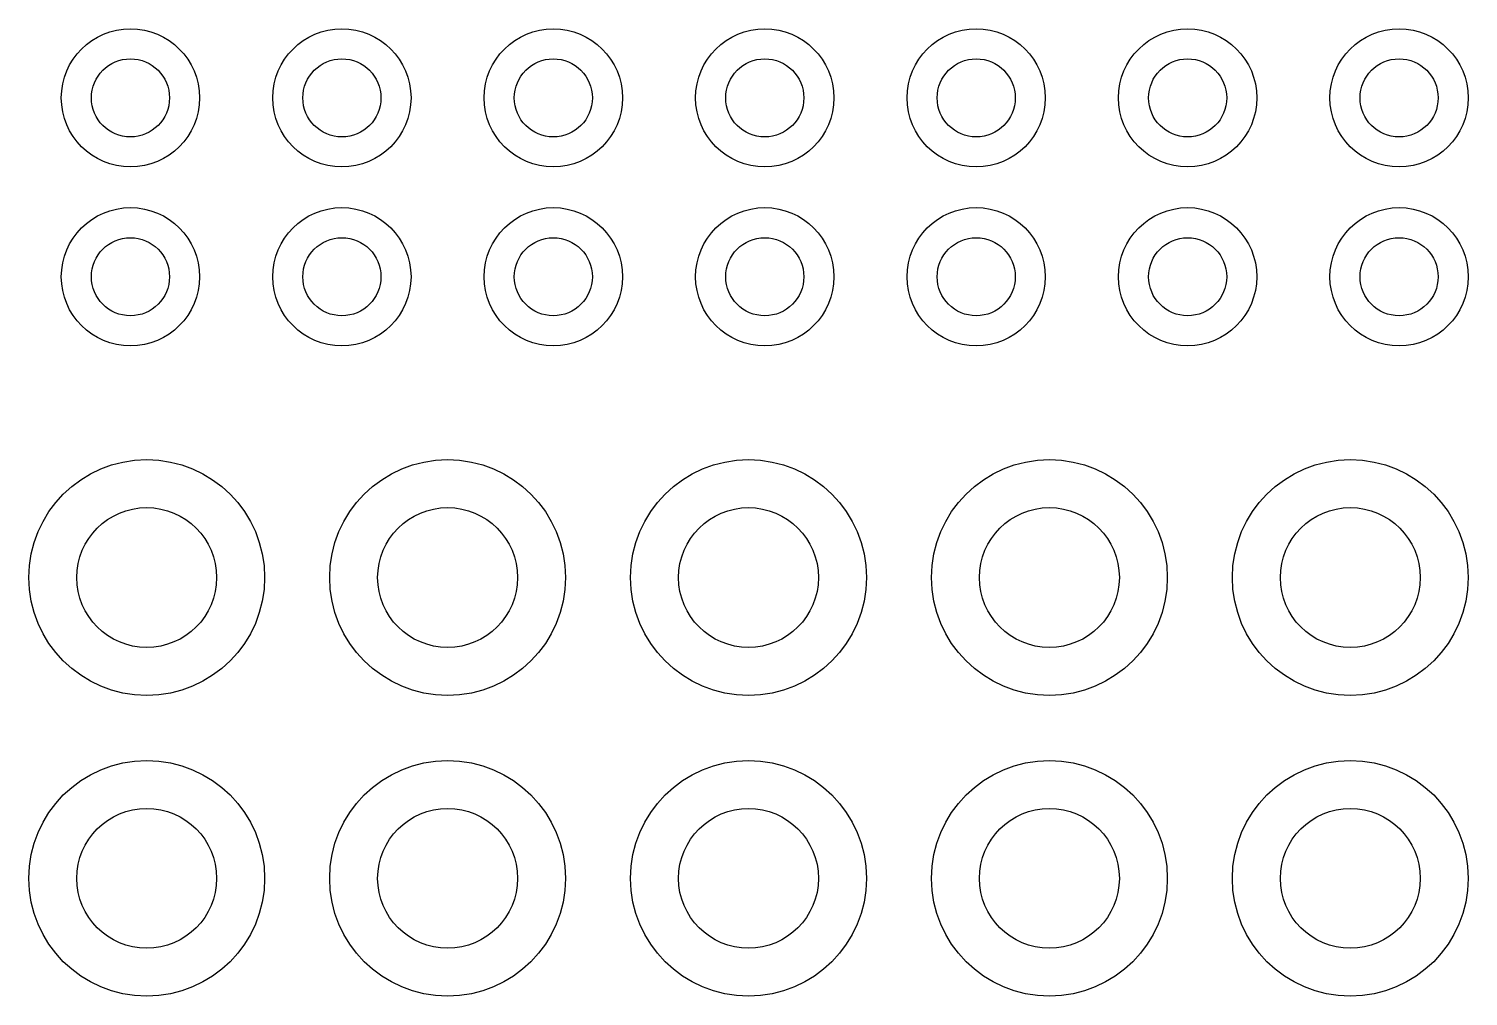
# Model space of a CAD drawing. Extents: x 18 to 902, y 18 to 612.
import ezdxf

# ---------------------------------------------------------------- set-up
doc = ezdxf.new("R2010")
doc.units = 0
doc.layers.add('CUT', color=1, linetype='CONTINUOUS')
doc.layers.add('ENGRAVE', color=5, linetype='CONTINUOUS')

msp = doc.modelspace()

# ---------------------------------------------------------------- linework, layer by layer
at = {"layer": 'CUT'}
for centre, radius in [((80, 570), 42.5), ((210, 570), 42.5), ((340, 570), 42.5), ((470, 570), 42.5), ((600, 570), 42.5), ((730, 570), 42.5), ((860, 570), 42.5), ((80, 460), 42.5), ((210, 460), 42.5), ((340, 460), 42.5), ((470, 460), 42.5), ((600, 460), 42.5), ((730, 460), 42.5), ((860, 460), 42.5), ((90, 275), 72.5), ((275, 275), 72.5), ((460, 275), 72.5), ((645, 275), 72.5), ((830, 275), 72.5), ((90, 90), 72.5), ((275, 90), 72.5), ((460, 90), 72.5), ((645, 90), 72.5), ((830, 90), 72.5)]:
    msp.add_circle(centre, radius, dxfattribs=at)
at = {"layer": 'ENGRAVE'}
for centre, radius in [((80, 570), 24), ((210, 570), 24), ((340, 570), 24), ((470, 570), 24), ((600, 570), 24), ((730, 570), 24), ((860, 570), 24), ((80, 460), 24), ((210, 460), 24), ((340, 460), 24), ((470, 460), 24), ((600, 460), 24), ((730, 460), 24), ((860, 460), 24), ((90, 275), 43), ((275, 275), 43), ((460, 275), 43), ((645, 275), 43), ((830, 275), 43), ((90, 90), 43), ((275, 90), 43), ((460, 90), 43), ((645, 90), 43), ((830, 90), 43)]:
    msp.add_circle(centre, radius, dxfattribs=at)

doc.saveas('drawing.dxf')
